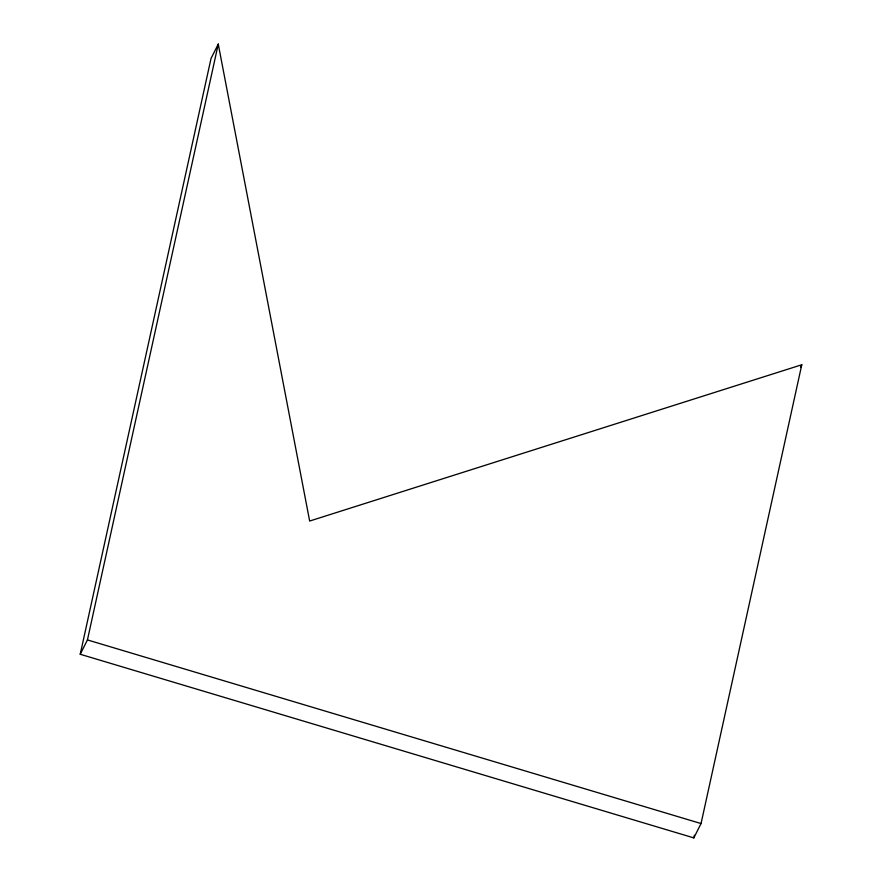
<?xml version="1.0" encoding="UTF-8"?>
<svg xmlns="http://www.w3.org/2000/svg" width="882" height="882" viewBox="0 0 882 882"><rect width="100%" height="100%" fill="white"/><g stroke="black" fill="none" stroke-linecap="round" stroke-linejoin="round"><path stroke-width="1.32" d="M80.218 654.268L211.041 58.444L218.262 44.1L309.659 521.042L801.782 364.762L701.047 823.556L693.825 837.9L80.218 654.268L87.439 639.924L218.262 44.1M693.825 837.9L694.421 835.21M800.58 367.155L801.782 364.762M87.439 639.924L701.047 823.556"/></g></svg>
